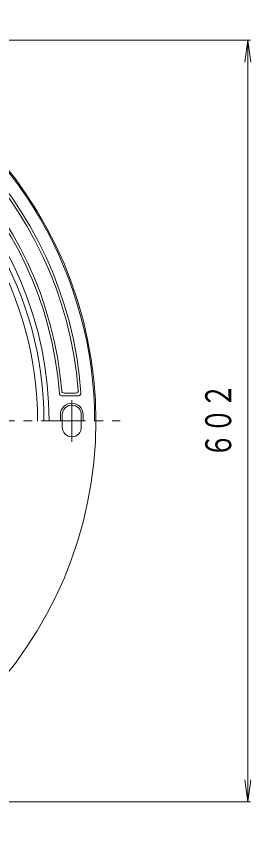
# Model space of a CAD drawing. Units: millimetres, scale not verified. Extents: x -687 to 538, y -936 to 985.
# Drawn here: x 182 to 367, y -34 to 606 of the extents above; entities that cross this region are included whole.
import ezdxf
from ezdxf.enums import TextEntityAlignment as Align

# ---------------------------------------------------------------- set-up
doc = ezdxf.new("R2010")
doc.units = ezdxf.units.MM
doc.header["$LTSCALE"] = 7
doc.linetypes.add('CHAIN1', pattern=[8, 5, -1, 1, -1])
for name, color, linetype, lineweight in [('0-1_躯体', 2, 'Continuous', 18), ('0-2_仕上', 3, 'Continuous', 18), ('0-4_その他', 7, 'Continuous', 18)]:
    doc.layers.add(name, color=color, linetype=linetype, lineweight=lineweight)
doc.styles.add('ＭＳ ゴシック', font='')
doc.styles.get('ＭＳ ゴシック').set_extended_font_data('MS Gothic')

msp = doc.modelspace()

# ---------------------------------------------------------------- linework, layer by layer
at = {"layer": '0-1_躯体'}
for p, q in [((220.126, 308.367), (229.154, 308.367)), ((218.276, 306.367), (231.311, 306.367)), ((217.1, 291.367), (217.1, 286.367)), ((218.6, 291.367), (218.6, 281.367)), ((233.6, 291.367), (233.6, 281.367)), ((235.1, 291.367), (235.1, 286.367))]:
    msp.add_line(p, q, dxfattribs=at)
msp.add_circle((-74.9, 286.367), 320, dxfattribs=at)
for centre, radius, start, end in [((-74.9, 286.367), 319, 359.99998, 180.00002), ((-74.9, 286.367), 309, 4.10941, 85.89058), ((-74.9, 286.367), 307, 4.51318, 85.4868), ((-74.9, 286.367), 292, 4.29144, 85.70856), ((-74.9, 286.367), 294, 4.6507, 85.34927), ((-74.9, 286.367), 283, 0, 180), ((-74.9, 286.367), 279, 359.99998, 180.00002), ((-74.9, 286.367), 274, 359.99998, 180.00002), ((218.276, 308.367), 2, 184.29192, 270), ((220.126, 310.367), 2, 184.65096, 270), ((229.154, 310.367), 2, 270, 4.51257), ((231.311, 308.367), 2, 270, 4.10989), ((226.1, 291.367), 9, 0, 180), ((226.1, 291.367), 7.5, 0, 180), ((226.1, 281.367), 7.5, 180, 0)]:
    msp.add_arc(centre, radius, start, end, dxfattribs=at)
at = {"layer": '0-2_仕上', "linetype": 'CHAIN1'}
for p, q in [((226.1, 302.844), (226.1, 269.89)), ((-414.086, 286.367), (264.287, 286.367))]:
    msp.add_line(p, q, dxfattribs=at)
at = {"layer": '0-4_その他'}
for p, q in [((-47.63, 587.367), (367.2, 587.367)), ((365.1, 587.367), (362.816, 570.017)), ((365.1, -14.633), (365.1, 587.367)), ((365.1, 587.367), (367.384, 570.017)), ((365.1, -14.633), (362.816, 2.717)), ((365.1, -14.633), (367.384, 2.717)), ((-47.63, -14.633), (367.2, -14.633))]:
    msp.add_line(p, q, dxfattribs=at)

# ---------------------------------------------------------------- texts
at = {"layer": '0-4_その他', "color": 3, "style": 'ＭＳ ゴシック', "width": 0.7}
msp.add_text('６０２', height=20.53, rotation=90, dxfattribs=at).set_placement((358.1, 257.317), align=Align.BOTTOM_LEFT)

doc.saveas('drawing.dxf')
